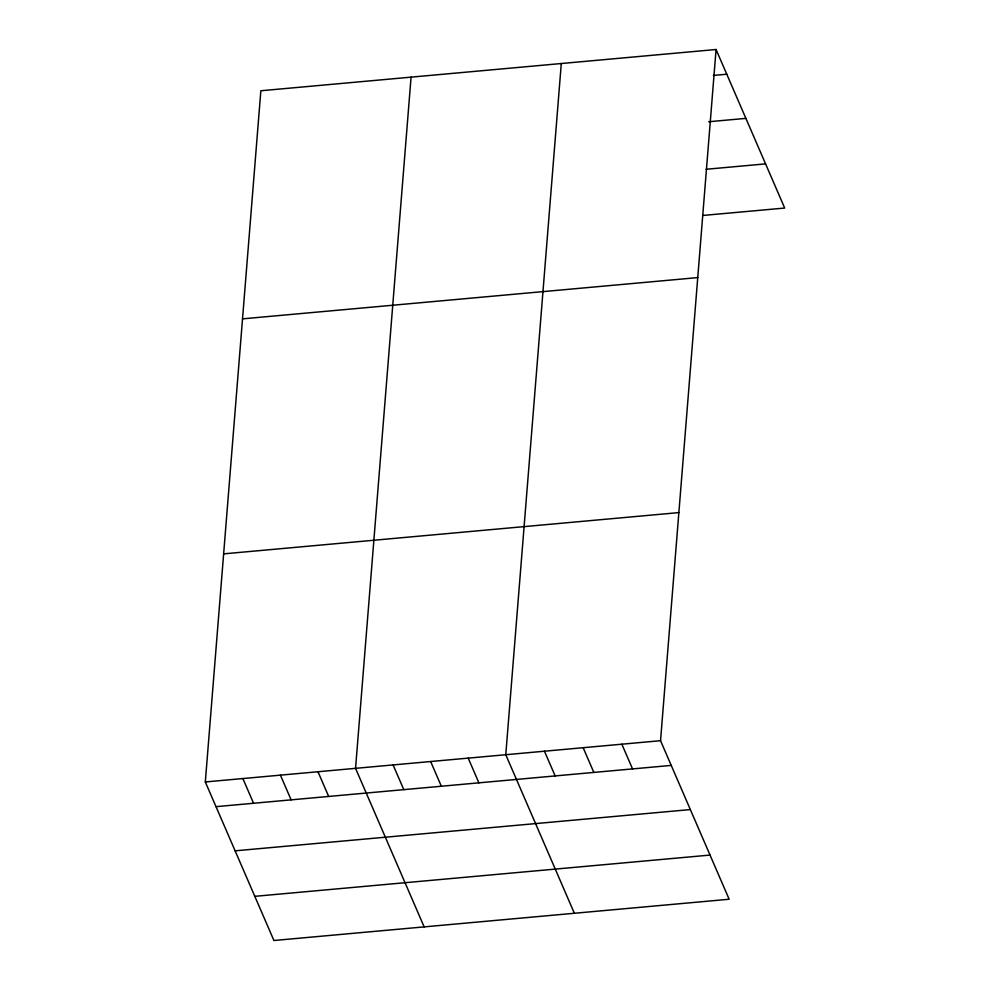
<?xml version="1.0" encoding="UTF-8"?>
<svg xmlns="http://www.w3.org/2000/svg" width="990" height="990" viewBox="0 0 990 990"><rect width="100%" height="100%" fill="white"/><g stroke="black" fill="none" stroke-linecap="round" stroke-linejoin="round"><path stroke-width="1.49" d="M716.079 49.5L660.54 740.693L729.147 899.242L273.921 940.5L205.314 781.952L260.853 90.758L716.079 49.5L784.686 208.049L702.826 215.461M411.073 77.146L355.546 768.339L424.153 926.888M561.293 63.533L505.766 754.726L574.373 913.263M713.369 75.426L726.771 74.213M708.679 121.745L745.878 118.379M706.043 169.278L765.567 163.882M242.525 318.854L697.752 277.596M223.641 553.868L678.868 512.597M205.314 781.952L660.54 740.693M216.018 806.664L671.232 765.406M235.125 850.831L690.339 809.573M254.814 896.334L710.04 855.075M621.844 744.195L632.536 768.908M583.147 747.71L593.839 772.423M544.463 751.212L555.155 775.925M468.208 758.13L478.9 782.843M430.65 761.533L441.342 786.246M393.092 764.936L403.796 789.649M317.988 771.742L328.68 796.455M280.43 775.145L291.122 799.858M242.872 778.548L253.564 803.261"/></g></svg>
